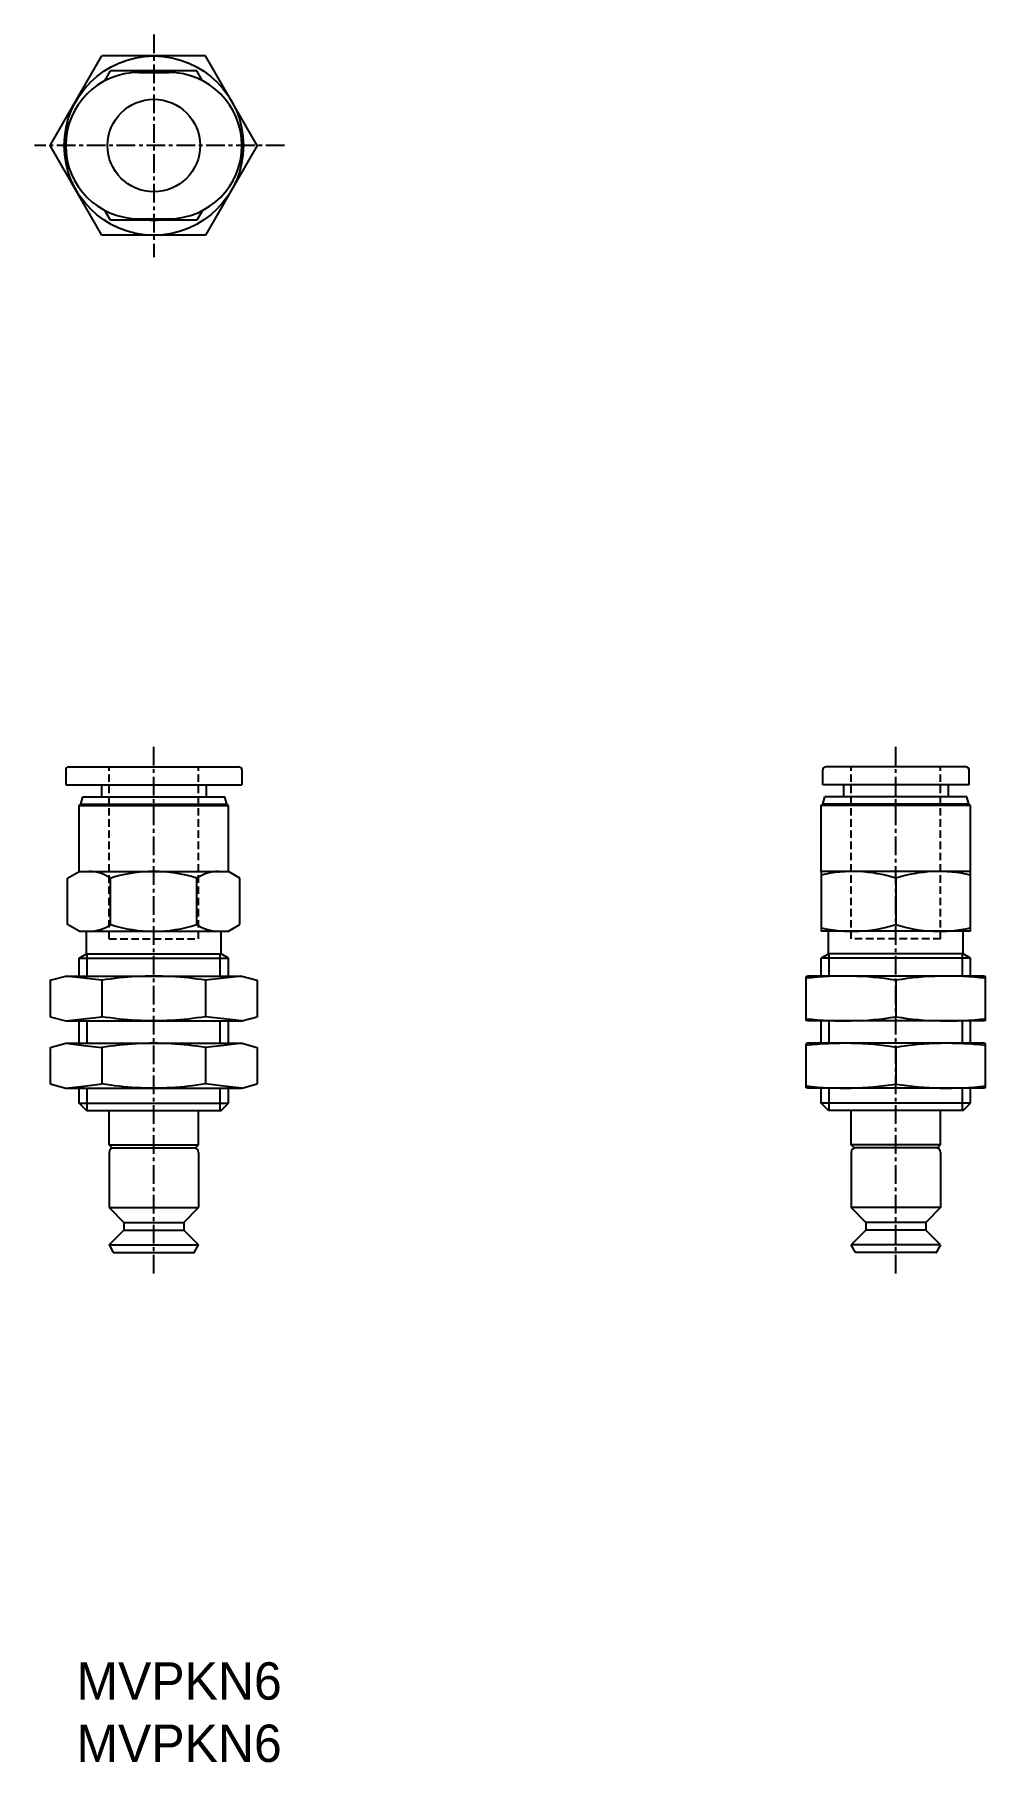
# Model space of a CAD drawing. Extents: x -803 to -739, y 9 to 125.
import ezdxf

# ---------------------------------------------------------------- set-up
doc = ezdxf.new("R2010")
doc.units = 0
doc.linetypes.add('CENTER', pattern=[2, 1.25, -0.25, 0.25, -0.25])
doc.linetypes.add('DASHED', pattern=[0.75, 0.5, -0.25])
doc.layers.get('0').update_dxf_attribs({"linetype": 'CONTINUOUS'})
doc.layers.add('CENTER', color=1, linetype='CENTER')

msp = doc.modelspace()

# ---------------------------------------------------------------- linework, layer by layer
at = {"color": 7, "linetype": 'CONTINUOUS'}
for p, q in [((-801.46, 117.72), (-798, 123.72)), ((-791.07, 123.72), (-798, 123.72)), ((-797.8, 122.06), (-797.42, 122.72)), ((-791.65, 122.72), (-797.42, 122.72)), ((-791.27, 122.06), (-791.65, 122.72)), ((-787.61, 117.72), (-791.07, 123.72)), ((-795.53, 122.62), (-793.53, 122.62)), ((-798, 111.72), (-801.46, 117.72)), ((-787.61, 117.72), (-791.07, 111.72)), ((-797.42, 112.72), (-797.8, 113.37)), ((-791.27, 113.37), (-791.65, 112.72)), ((-791.65, 112.72), (-797.42, 112.72)), ((-795.53, 112.82), (-793.53, 112.82)), ((-791.07, 111.72), (-798, 111.72)), ((-800.43, 75.92), (-800.43, 74.92)), ((-800.23, 76.12), (-788.83, 76.12)), ((-788.63, 75.92), (-788.63, 74.92)), ((-749.74, 74.92), (-749.74, 75.92)), ((-740.14, 76.12), (-749.54, 76.12)), ((-739.94, 74.92), (-739.94, 75.92)), ((-800.43, 74.92), (-788.63, 74.92)), ((-799.42, 73.62), (-799.28, 74.12)), ((-799.28, 74.12), (-789.78, 74.12)), ((-798.03, 74.92), (-798.03, 74.12)), ((-791.03, 74.92), (-791.03, 74.12)), ((-789.65, 73.62), (-789.78, 74.12)), ((-739.94, 74.92), (-749.74, 74.92)), ((-749.72, 73.62), (-749.59, 74.12)), ((-740.09, 74.12), (-749.59, 74.12)), ((-748.34, 74.92), (-748.34, 74.12)), ((-741.34, 74.92), (-741.34, 74.12)), ((-739.96, 73.62), (-740.09, 74.12)), ((-799.53, 73.55), (-799.42, 73.62)), ((-799.53, 73.55), (-789.53, 73.55)), ((-799.53, 69.12), (-799.53, 73.55)), ((-799.42, 73.62), (-789.65, 73.62)), ((-789.53, 73.55), (-789.65, 73.62)), ((-789.53, 69.12), (-789.53, 73.55)), ((-749.84, 73.55), (-749.72, 73.62)), ((-739.84, 73.55), (-749.84, 73.55)), ((-749.84, 69.12), (-749.84, 73.55)), ((-739.96, 73.62), (-749.72, 73.62)), ((-739.84, 73.55), (-739.96, 73.62)), ((-739.84, 69.12), (-739.84, 73.55)), ((-800.31, 68.67), (-799.53, 69.12)), ((-800.31, 65.57), (-800.31, 68.67)), ((-799.53, 69.12), (-789.53, 69.12)), ((-797.42, 65.57), (-797.42, 68.67)), ((-791.65, 65.57), (-791.65, 68.67)), ((-788.76, 68.67), (-789.53, 69.12)), ((-788.76, 65.57), (-788.76, 68.67)), ((-739.84, 69.12), (-749.84, 69.12)), ((-749.84, 69.12), (-749.84, 65.12)), ((-744.84, 68.67), (-744.84, 65.57)), ((-739.84, 65.12), (-739.84, 69.12)), ((-799.53, 65.12), (-800.31, 65.57)), ((-799.53, 65.12), (-789.53, 65.12)), ((-799.03, 63.62), (-799.03, 65.12)), ((-790.03, 63.62), (-790.03, 65.12)), ((-789.53, 65.12), (-788.76, 65.57)), ((-739.84, 65.12), (-749.84, 65.12)), ((-749.34, 63.62), (-749.34, 65.12)), ((-740.34, 63.62), (-740.34, 65.12)), ((-799.53, 63.33), (-799.03, 63.62)), ((-799.53, 63.33), (-789.53, 63.33)), ((-799.53, 62.12), (-799.53, 63.33)), ((-799.03, 63.62), (-790.03, 63.62)), ((-798.99, 62.12), (-798.99, 63.62)), ((-790.08, 62.12), (-790.08, 63.62)), ((-789.53, 63.33), (-790.03, 63.62)), ((-789.53, 62.12), (-789.53, 63.33)), ((-749.84, 63.33), (-749.34, 63.62)), ((-739.84, 63.33), (-749.84, 63.33)), ((-749.84, 62.12), (-749.84, 63.33)), ((-740.34, 63.62), (-749.34, 63.62)), ((-749.3, 62.12), (-749.3, 63.62)), ((-740.38, 62.12), (-740.38, 63.62)), ((-739.84, 63.33), (-740.34, 63.62)), ((-739.84, 62.12), (-739.84, 63.33)), ((-801.46, 61.84), (-800.43, 62.12)), ((-801.46, 61.84), (-801.46, 59.4)), ((-800.43, 62.12), (-788.63, 62.12)), ((-798, 61.84), (-800.43, 62.12)), ((-798, 61.84), (-798, 59.4)), ((-791.07, 61.84), (-791.07, 59.4)), ((-788.63, 62.12), (-787.61, 61.84)), ((-787.61, 61.84), (-787.61, 59.4)), ((-750.74, 62.12), (-750.84, 62.09)), ((-750.84, 59.15), (-750.84, 62.09)), ((-738.94, 62.12), (-750.74, 62.12)), ((-744.84, 61.84), (-744.84, 59.4)), ((-738.84, 62.09), (-738.94, 62.12)), ((-738.84, 59.15), (-738.84, 62.09)), ((-801.46, 59.4), (-800.43, 59.12)), ((-800.43, 59.12), (-788.63, 59.12)), ((-799.53, 57.62), (-799.53, 59.12)), ((-798.99, 57.62), (-798.99, 59.12)), ((-790.08, 57.62), (-790.08, 59.12)), ((-789.53, 57.62), (-789.53, 59.12)), ((-788.63, 59.12), (-787.61, 59.4)), ((-750.74, 59.12), (-750.84, 59.15)), ((-738.94, 59.12), (-750.74, 59.12)), ((-749.84, 57.62), (-749.84, 59.12)), ((-749.3, 57.62), (-749.3, 59.12)), ((-740.38, 57.62), (-740.38, 59.12)), ((-739.84, 57.62), (-739.84, 59.12)), ((-738.84, 59.15), (-738.94, 59.12)), ((-801.46, 57.34), (-800.43, 57.62)), ((-801.46, 57.34), (-801.46, 54.9)), ((-800.43, 57.62), (-788.63, 57.62)), ((-798, 57.34), (-798, 54.9)), ((-791.07, 57.34), (-791.07, 54.9)), ((-788.63, 57.62), (-787.61, 57.34)), ((-787.61, 57.34), (-787.61, 54.9)), ((-750.74, 57.62), (-750.84, 57.59)), ((-750.84, 54.65), (-750.84, 57.59)), ((-738.94, 57.62), (-750.74, 57.62)), ((-744.84, 57.34), (-744.84, 54.9)), ((-738.84, 57.59), (-738.94, 57.62)), ((-738.84, 54.65), (-738.84, 57.59)), ((-801.46, 54.9), (-800.43, 54.62)), ((-800.43, 54.62), (-788.63, 54.62)), ((-799.53, 53.62), (-799.53, 54.62)), ((-798.99, 53.12), (-798.99, 54.62)), ((-790.08, 53.12), (-790.08, 54.62)), ((-789.53, 53.62), (-789.53, 54.62)), ((-788.63, 54.62), (-787.61, 54.9)), ((-750.74, 54.62), (-750.84, 54.65)), ((-738.94, 54.62), (-750.74, 54.62)), ((-749.84, 53.62), (-749.84, 54.62)), ((-749.3, 53.12), (-749.3, 54.62)), ((-740.38, 53.12), (-740.38, 54.62)), ((-739.84, 53.62), (-739.84, 54.62)), ((-738.84, 54.65), (-738.94, 54.62)), ((-799.53, 53.62), (-789.53, 53.62)), ((-799.03, 53.12), (-799.53, 53.62)), ((-790.03, 53.12), (-789.53, 53.62)), ((-739.84, 53.62), (-749.84, 53.62)), ((-749.34, 53.12), (-749.84, 53.62)), ((-740.34, 53.12), (-739.84, 53.62)), ((-799.03, 53.12), (-790.03, 53.12)), ((-797.53, 50.82), (-797.53, 53.12)), ((-791.53, 50.82), (-791.53, 53.12)), ((-740.34, 53.12), (-749.34, 53.12)), ((-747.84, 50.82), (-747.84, 53.12)), ((-741.84, 50.82), (-741.84, 53.12)), ((-797.53, 50.82), (-791.53, 50.82)), ((-797.33, 50.62), (-797.53, 50.82)), ((-797.53, 50.32), (-797.53, 46.62)), ((-797.33, 50.62), (-791.73, 50.62)), ((-791.73, 50.62), (-791.53, 50.82)), ((-791.53, 50.32), (-791.53, 46.62)), ((-747.64, 50.62), (-747.84, 50.82)), ((-741.84, 50.82), (-747.84, 50.82)), ((-747.84, 50.32), (-747.84, 46.62)), ((-742.04, 50.62), (-747.64, 50.62)), ((-742.04, 50.62), (-741.84, 50.82)), ((-741.84, 50.32), (-741.84, 46.62)), ((-797.53, 46.62), (-796.53, 45.62)), ((-797.53, 46.62), (-791.53, 46.62)), ((-792.53, 45.62), (-791.53, 46.62)), ((-746.84, 45.62), (-747.84, 46.62)), ((-741.84, 46.62), (-747.84, 46.62)), ((-741.84, 46.62), (-742.84, 45.62)), ((-797.53, 44.12), (-796.53, 45.12)), ((-796.53, 45.62), (-792.53, 45.62)), ((-796.53, 45.62), (-796.53, 45.12)), ((-796.53, 45.12), (-792.53, 45.12)), ((-792.53, 45.62), (-792.53, 45.12)), ((-792.53, 45.12), (-791.53, 44.12)), ((-746.84, 45.12), (-747.84, 44.12)), ((-742.84, 45.62), (-746.84, 45.62)), ((-746.84, 45.62), (-746.84, 45.12)), ((-742.84, 45.12), (-746.84, 45.12)), ((-742.84, 45.62), (-742.84, 45.12)), ((-741.84, 44.12), (-742.84, 45.12)), ((-797.53, 44.12), (-791.53, 44.12)), ((-797.53, 44.12), (-797.25, 43.62)), ((-791.82, 43.62), (-791.53, 44.12)), ((-747.55, 43.62), (-747.84, 44.12)), ((-741.84, 44.12), (-747.84, 44.12)), ((-741.84, 44.12), (-742.13, 43.62)), ((-797.25, 43.62), (-791.82, 43.62)), ((-742.13, 43.62), (-747.55, 43.62))]:
    msp.add_line(p, q, dxfattribs=at)
at = {"color": 3, "linetype": 'DASHED'}
for p, q in [((-797.53, 64.62), (-797.53, 76.12)), ((-791.53, 64.62), (-791.53, 76.12)), ((-747.84, 64.62), (-747.84, 76.12)), ((-741.84, 64.62), (-741.84, 76.12)), ((-797.53, 64.62), (-791.53, 64.62)), ((-741.84, 64.62), (-747.84, 64.62))]:
    msp.add_line(p, q, dxfattribs=at)
at = {"color": 7, "linetype": 'CONTINUOUS'}
for points in [[(-791.07, 61.84, 0.026103), (-793.37, 62.09, 0.026734), (-795.69, 62.09, 0.026107), (-798, 61.84)], [(-791.07, 59.4, -0.026103), (-793.37, 59.15, -0.026734), (-795.69, 59.15, -0.026107), (-798, 59.4)], [(-791.07, 57.34, 0.026103), (-793.37, 57.59, 0.026734), (-795.69, 57.59, 0.026107), (-798, 57.34)], [(-791.07, 54.9, -0.026103), (-793.37, 54.65, -0.026734), (-795.69, 54.65, -0.026107), (-798, 54.9)]]:
    msp.add_lwpolyline(points, format="xyb", dxfattribs=at)
for points in [[(-788.63, 62.12), (-789.85, 61.98), (-791.07, 61.84)], [(-800.43, 59.12), (-799.22, 59.26), (-798, 59.4)], [(-788.63, 59.12), (-789.85, 59.26), (-791.07, 59.4)], [(-800.43, 57.62), (-799.22, 57.48), (-798, 57.34)], [(-788.63, 57.62), (-789.85, 57.48), (-791.07, 57.34)], [(-800.43, 54.62), (-799.22, 54.76), (-798, 54.9)], [(-788.63, 54.62), (-789.85, 54.76), (-791.07, 54.9)]]:
    msp.add_lwpolyline(points, dxfattribs=at)
for radius in [6, 3.1]:
    msp.add_circle((-794.53, 117.72), radius, dxfattribs=at)
for centre, radius, start, end in [((-794.53, 117.72), 5, 78.5215, 101.4785), ((-795.53, 117.72), 4.9, 90, 270), ((-793.53, 117.72), 4.9, 270, 90), ((-794.53, 117.72), 5, 258.5215, 281.4785), ((-800.23, 75.92), 0.2, 90, 180), ((-788.83, 75.92), 0.2, 0, 90), ((-749.54, 75.92), 0.2, 90, 180), ((-740.14, 75.92), 0.2, 360, 90), ((-798.86, 66.56), 2.56, 55.6158, 90), ((-798.86, 66.56), 2.56, 55.6158, 90), ((-794.53, 59.57), 9.55, 72.412, 107.588), ((-794.53, 59.57), 9.55, 72.412, 107.588), ((-790.2, 66.56), 2.56, 90, 124.3842), ((-790.2, 66.56), 2.56, 90, 124.3842), ((-747.73, 59.57), 9.55, 72.412, 102.7797), ((-741.95, 59.57), 9.55, 77.2202, 107.5879), ((-798.86, 67.68), 2.56, 270, 304.3842), ((-798.86, 67.68), 2.56, 270, 304.3842), ((-794.53, 74.67), 9.55, 252.412, 287.588), ((-794.53, 74.67), 9.55, 252.412, 287.588), ((-790.2, 67.68), 2.56, 235.6158, 270), ((-790.2, 67.68), 2.56, 235.6158, 270), ((-747.73, 74.67), 9.55, 257.2202, 287.5879), ((-741.95, 74.67), 9.55, 252.412, 282.7797), ((-748.3, 40.2), 21.92, 80.9054, 96.6446), ((-741.38, 40.2), 21.92, 83.3553, 99.0945), ((-748.3, 81.04), 21.92, 263.3553, 279.0945), ((-741.38, 81.04), 21.92, 260.9054, 276.6446), ((-748.3, 35.7), 21.92, 80.9054, 96.6446), ((-741.38, 35.7), 21.92, 83.3553, 99.0945), ((-748.3, 76.54), 21.92, 263.3553, 279.0945), ((-741.38, 76.54), 21.92, 260.9054, 276.6446), ((-797.23, 50.32), 0.3, 90, 180), ((-791.83, 50.32), 0.3, 0, 90), ((-747.54, 50.32), 0.3, 90, 180), ((-742.14, 50.32), 0.3, 360, 90)]:
    msp.add_arc(centre, radius, start, end, dxfattribs=at)
for p in [(-787.61, 117.72), (-794.53, 43.62), (-791.82, 43.62), (-744.84, 43.62), (-742.13, 43.62)]:
    msp.add_point(p, dxfattribs=at)
at = {"layer": 'CENTER', "color": 1, "linetype": 'CENTER'}
for p, q in [((-794.53, 125.15), (-794.53, 110.26)), ((-785.77, 117.72), (-802.52, 117.72)), ((-794.53, 42.22), (-794.53, 77.57)), ((-744.84, 42.22), (-744.84, 77.57))]:
    msp.add_line(p, q, dxfattribs=at)
msp.add_point((-794.53, 117.72), dxfattribs=at)

# ---------------------------------------------------------------- texts
at = {"color": 7, "linetype": 'CONTINUOUS'}
for p in [(-799.71, 13.68), (-799.71, 9.51)]:
    msp.add_text('MVPKN6', height=2.5, dxfattribs=at).set_placement(p)

doc.saveas('drawing.dxf')
